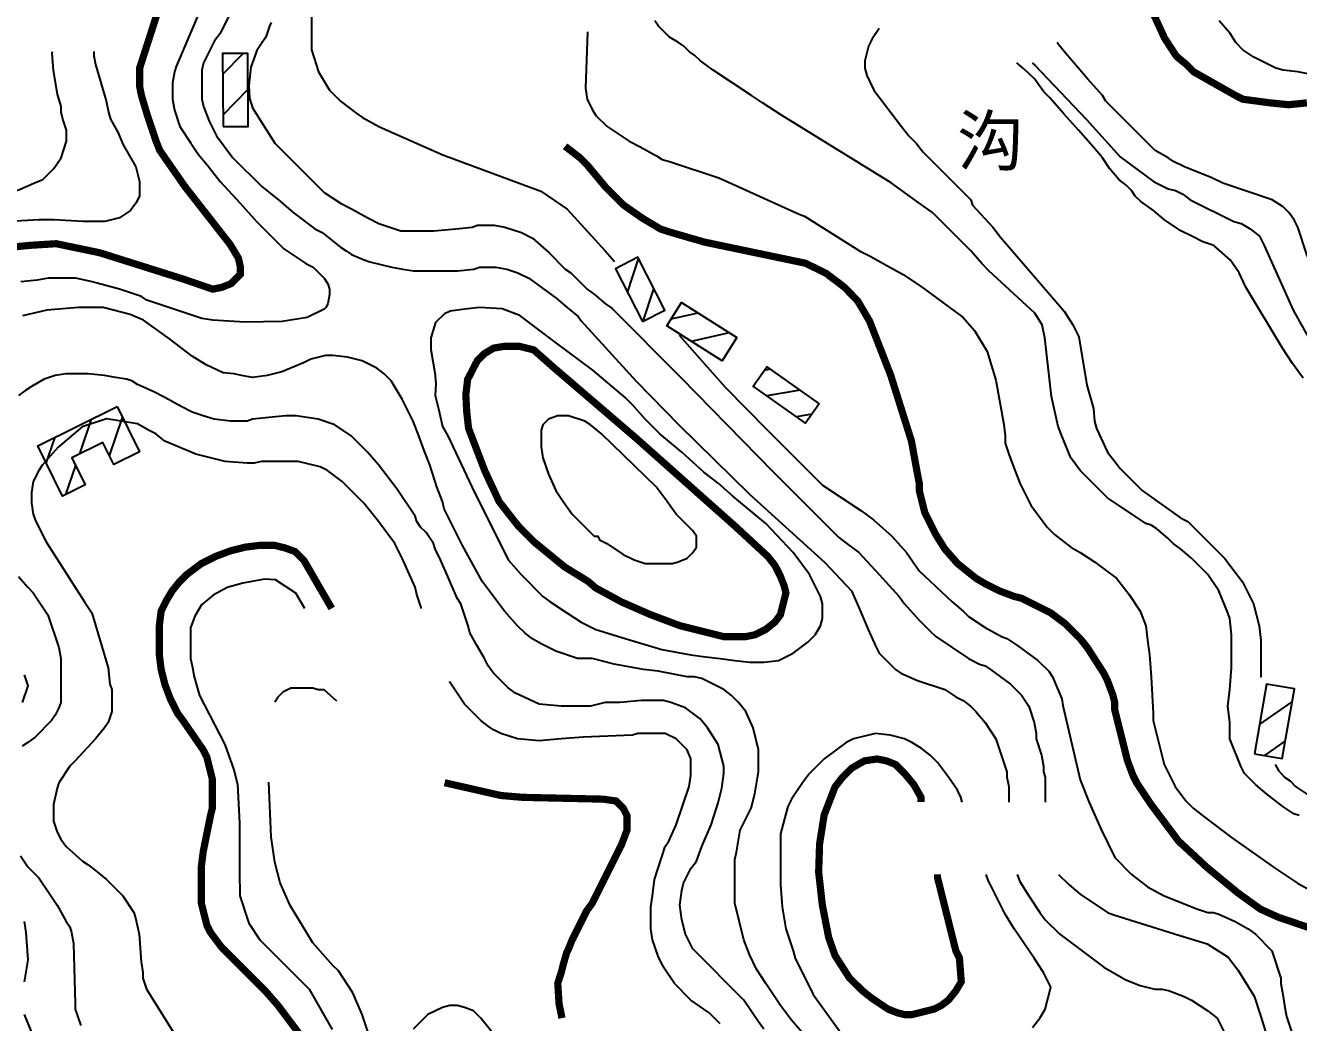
# Model space of a CAD drawing. Extents: x 35515948 to 35520624, y 3302916 to 3308279.
# Drawn here: x 35519729.5 to 35520172.1, y 3306092.8 to 3306439.5 of the extents above; entities that cross this region are included whole.
import ezdxf

# ---------------------------------------------------------------- set-up
doc = ezdxf.new("R2010")
doc.units = 0
doc.header["$LTSCALE"] = 10000
doc.header["$MEASUREMENT"] = 0
doc.layers.add('2113', color=7, linetype='CONTINUOUS')
doc.layers.add('HY_DX_DGXZ', color=3, linetype='CONTINUOUS')
doc.styles.add('仿宋体', font='')
doc.styles.get('仿宋体').set_extended_font_data('文鼎CS仿宋体')

msp = doc.modelspace()

# ---------------------------------------------------------------- linework, layer by layer
at = {"layer": '2113', "linetype": 'Continuous', "ltscale": 0.005}
for p, q in [((35519798.11, 3306422.58), (35519805.22, 3306429.79)), ((35519798.21, 3306408.44), (35519806.87, 3306417.22)), ((35519938.84, 3306346.68), (35519942.61, 3306358.38)), ((35519944.28, 3306336.65), (35519947.94, 3306347.97)), ((35519963.26, 3306339.52), (35519953.91, 3306337.39)), ((35519974.17, 3306332.66), (35519960.97, 3306329.66)), ((35519988.53, 3306319.94), (35519986.32, 3306319.56)), ((35519998.83, 3306312.66), (35519987.22, 3306310.67)), ((35519758.72, 3306289.89), (35519763.25, 3306303.22)), ((35520002.84, 3306304.3), (35519997.51, 3306303.39)), ((35519748.37, 3306290.51), (35519752.48, 3306302.61)), ((35519736.74, 3306287.35), (35519739.8, 3306296.36)), ((35519743.59, 3306276.41), (35519746.99, 3306286.46)), ((35520160.89, 3306210.11), (35520161.35, 3306210.43)), ((35520158.51, 3306196.4), (35520169.84, 3306204.37)), ((35520160.32, 3306185.64), (35520167.45, 3306190.66))]:
    msp.add_line(p, q, dxfattribs=at)
for points in [[(35519798.24, 3306404.36), (35519806.96, 3306404.42), (35519806.78, 3306429.8), (35519798.06, 3306429.74)], [(35519944.04, 3306336.52), (35519951.77, 3306340.48), (35519942.35, 3306358.88), (35519934.62, 3306354.92)], [(35519976.8, 3306331.01), (35519971.71, 3306322.91), (35519952.42, 3306335.03), (35519957.52, 3306343.13)], [(35520005.44, 3306307.99), (35520000.63, 3306301.19), (35519982.43, 3306314.06), (35519987.24, 3306320.86)], [(35519761.38, 3306307), (35519769.18, 3306291.19), (35519760.26, 3306286.79), (35519756.45, 3306294.5), (35519745.66, 3306289.17), (35519750.31, 3306279.73), (35519742.42, 3306275.84), (35519733.77, 3306293.38)], [(35520156.75, 3306186.26), (35520166.4, 3306184.58), (35520170.61, 3306208.82), (35520160.96, 3306210.5)]]:
    msp.add_lwpolyline(points, close=True, dxfattribs=at)
at = {"layer": 'HY_DX_DGXZ', "linetype": 'Continuous', "ltscale": 0.005, "const_width": 2.5}
for points, elevation in [([(35520174.98, 3306412.58), (35520168.63, 3306411.95), (35520162.28, 3306412.58), (35520152.75, 3306413.85), (35520150.21, 3306415.12), (35520135.61, 3306423.38), (35520133.07, 3306425.92), (35520129.57, 3306428.83), (35520125.48, 3306435.13), (35520122.01, 3306442.68), (35520120.12, 3306448.67), (35520119.17, 3306456.86), (35520119.17, 3306466.94), (35520123.58, 3306494.34), (35520124.18, 3306500.85), (35520124.18, 3306503.39), (35520124.53, 3306505.47)], 425), ([(35519775.5, 3306444.25), (35519769.21, 3306424.65), (35519769.21, 3306418.3), (35519769.85, 3306415.12), (35519771.75, 3306408.77), (35519774.93, 3306399.25), (35519776.2, 3306396.07), (35519784.96, 3306383.47), (35519800.72, 3306363.31), (35519803.56, 3306358.58), (35519804.19, 3306355.75), (35519804.19, 3306352.91), (35519800.96, 3306349.72), (35519797.79, 3306348.45), (35519794.61, 3306347.81), (35519784.33, 3306351.34), (35519755.33, 3306360.47), (35519740.2, 3306363.62), (35519731.11, 3306363.05), (35519724.76, 3306362.42)], 450)]:
    msp.add_lwpolyline(points, dxfattribs=dict(at, elevation=elevation))
at = {"layer": 'HY_DX_DGXZ', "linetype": 'Continuous', "ltscale": 0.005}
for points, elevation in [([(35519792.95, 3306451.19), (35519781.91, 3306425.28), (35519781.28, 3306423.38), (35519780.64, 3306419.57), (35519780.64, 3306413.85), (35519781.28, 3306410.04), (35519783.18, 3306404.33), (35519786.99, 3306398.61), (35519789.53, 3306394.8), (35519792.71, 3306390.99), (35519797.15, 3306385.28), (35519804.14, 3306377.66), (35519809.85, 3306371.31), (35519819.38, 3306361.78), (35519827, 3306356.7), (35519829.54, 3306355.43), (35519833.35, 3306351.62), (35519834.62, 3306349.72), (35519835.25, 3306347.81), (35519835.25, 3306345.91), (35519834.62, 3306342.73), (35519833.98, 3306341.46), (35519833.32, 3306340.87), (35519827.41, 3306338), (35519818.73, 3306336.61), (35519805.8, 3306336.35), (35519794.61, 3306337.02), (35519790.8, 3306337.65), (35519771.75, 3306344), (35519769.85, 3306345.27), (35519766.04, 3306346.54), (35519762.23, 3306347.81), (35519752.7, 3306350.35), (35519746.99, 3306351.62), (35519737.46, 3306351.62), (35519733.65, 3306350.99), (35519727.94, 3306350.35)], 445), ([(35519803.5, 3306449.41), (35519797.15, 3306436.71), (35519795.25, 3306434.17), (35519791.44, 3306426.55), (35519790.8, 3306424.01), (35519790.8, 3306413.85), (35519791.44, 3306411.31), (35519793.34, 3306406.23), (35519795.88, 3306401.15), (35519801.6, 3306393.53), (35519811.76, 3306383.37), (35519817.47, 3306378.93), (35519822.55, 3306374.48), (35519830.17, 3306368.77), (35519832.71, 3306367.5), (35519839.06, 3306362.42), (35519840.97, 3306361.15), (35519842.87, 3306359.88), (35519847.32, 3306357.97), (35519849.22, 3306357.34), (35519856.84, 3306355.43), (35519860.65, 3306354.8), (35519864.46, 3306354.16), (35519879.7, 3306354.16), (35519885.42, 3306354.8), (35519887.32, 3306355.43), (35519893.04, 3306355.43), (35519896.85, 3306354.8), (35519900.66, 3306353.53), (35519904.47, 3306351.62), (35519913.99, 3306344.64), (35519917.8, 3306341.46), (35519921.61, 3306338.29), (35519922.73, 3306336.8), (35519941.77, 3306315.77), (35519956.68, 3306300.66), (35519981.27, 3306276.4), (35520007.43, 3306252.78), (35520016.72, 3306242.86), (35520019.26, 3306237.14), (35520022.44, 3306229.52), (35520024.98, 3306223.81), (35520026.25, 3306221.27), (35520031.96, 3306215.55), (35520033.87, 3306214.28), (35520039.58, 3306211.74), (35520049.11, 3306208.57), (35520052.92, 3306206.03), (35520055.46, 3306204.76), (35520058, 3306202.85), (35520059.9, 3306200.95), (35520063.08, 3306197.14), (35520066.89, 3306191.42), (35520070.7, 3306179.99), (35520070.7, 3306178.09), (35520071.33, 3306174.91), (35520071.33, 3306169.45)], 440), ([(35519828.9, 3306442.43), (35519828.9, 3306431), (35519831.44, 3306423.38), (35519835.25, 3306417.03), (35519839.06, 3306413.22), (35519844.78, 3306408.77), (35519846.68, 3306407.5), (35519852.56, 3306404.25), (35519874.62, 3306394.49), (35519908.67, 3306381.89), (35519917.81, 3306375.59), (35519931.05, 3306361.1), (35519934.32, 3306357.43)], 430), ([(35520184.5, 3306420.84), (35520171.8, 3306423.38), (35520166.72, 3306424.01), (35520164.18, 3306424.65), (35520156.56, 3306428.46), (35520152.75, 3306431), (35520150.21, 3306433.54), (35520148.31, 3306436.71), (35520144.5, 3306441.16)], 430), ([(35519924.88, 3306437.26), (35519924.15, 3306417.66), (35519924.79, 3306413.85), (35519926.69, 3306410.04), (35519927.96, 3306408.14), (35519931.77, 3306404.33), (35519939.39, 3306399.25), (35519943.2, 3306397.34), (35519948.92, 3306394.17), (35519950.82, 3306392.9), (35519953.36, 3306392.26), (35519970.51, 3306386.55), (35519973.93, 3306385.05), (35519998.45, 3306373.85), (35520000.35, 3306373.21), (35520019.4, 3306361.15), (35520023.21, 3306359.24), (35520028.93, 3306356.07), (35520034.64, 3306352.89), (35520040.36, 3306349.08), (35520041.76, 3306347.99), (35520055.48, 3306337.92), (35520059.4, 3306333.47), (35520063.85, 3306326.15), (35520066.81, 3306316.21), (35520069.6, 3306300.77), (35520070.06, 3306296.83), (35520070.06, 3306294.29), (35520071.33, 3306290.48), (35520073.24, 3306285.4), (35520075.14, 3306280.32), (35520078.95, 3306272.7), (35520084.67, 3306265.08), (35520087.21, 3306262.54), (35520092.92, 3306258.1), (35520096.1, 3306256.19), (35520101.18, 3306253.02), (35520106.26, 3306249.21), (35520108.8, 3306247.3), (35520113.24, 3306241.59), (35520117.05, 3306235.87), (35520118.96, 3306230.79), (35520119.59, 3306225.71), (35520120.23, 3306220.63), (35520120.86, 3306213.01), (35520121.5, 3306200.31), (35520121.5, 3306197.77), (35520125.31, 3306182.53), (35520129.12, 3306174.91), (35520132.93, 3306169.83), (35520135.47, 3306167.29), (35520138.64, 3306164.75), (35520148.8, 3306157.13), (35520164.05, 3306146.34), (35520171.66, 3306141.26), (35520186.91, 3306133)], 420), ([(35520196.84, 3306327.05), (35520195.35, 3306327.71), (35520192.12, 3306330.24), (35520187.67, 3306335.56), (35520184, 3306340.73), (35520181.82, 3306344.16), (35520174.98, 3306359.88), (35520171.8, 3306369.4), (35520170.53, 3306371.94), (35520168.63, 3306374.48), (35520166.72, 3306376.39), (35520162.91, 3306378.93), (35520145.77, 3306384.64), (35520141.96, 3306386.55), (35520132.43, 3306390.36), (35520128.62, 3306392.26), (35520126.72, 3306393.53), (35520122.27, 3306396.07), (35520105.13, 3306413.22), (35520103.86, 3306415.12), (35520098.78, 3306420.84), (35520091.16, 3306429.73), (35520088.62, 3306432.9), (35520088.17, 3306433.57)], 420), ([(35520000.21, 3306088.55), (35519995.77, 3306093.63), (35519991.96, 3306098.71), (35519986.88, 3306106.33), (35519983.7, 3306111.41), (35519981.16, 3306116.49), (35519979.26, 3306121.57), (35519976.08, 3306134.27), (35519976.08, 3306149.51), (35519976.72, 3306152.05), (35519977.99, 3306159.67), (35519981.8, 3306167.29), (35519983.07, 3306172.37), (35519984.34, 3306179.99), (35519984.34, 3306187.61), (35519982.43, 3306195.23), (35519979.89, 3306200.95), (35519977.35, 3306204.12), (35519974.81, 3306206.66), (35519972.27, 3306208.57), (35519964.65, 3306212.38), (35519962.11, 3306213.01), (35519959.57, 3306213.01), (35519949.41, 3306214.92), (35519944.33, 3306215.55), (35519934.17, 3306217.46), (35519926.55, 3306219.36), (35519921.47, 3306219.36), (35519913.85, 3306221.9), (35519908.77, 3306224.44), (35519905.6, 3306226.35), (35519903.06, 3306228.25), (35519900.52, 3306230.79), (35519896.07, 3306235.87), (35519888.45, 3306246.03), (35519881.47, 3306258.73), (35519875.12, 3306271.43), (35519874.48, 3306273.97), (35519872.58, 3306279.05), (35519870.04, 3306286.67), (35519868.13, 3306291.75), (35519866.23, 3306296.83), (35519864.32, 3306301.91), (35519860.51, 3306309.53), (35519856.7, 3306315.88), (35519854.16, 3306318.42), (35519851.62, 3306320.33), (35519846.54, 3306322.87), (35519841.46, 3306324.14), (35519836.38, 3306324.77), (35519833.84, 3306324.77), (35519828.76, 3306323.5), (35519826.22, 3306322.23), (35519818.6, 3306319.06), (35519813.52, 3306317.79), (35519808.44, 3306317.15), (35519804.63, 3306317.79), (35519802.09, 3306318.42), (35519798.24, 3306318.73), (35519792.31, 3306321.52), (35519787.43, 3306324.49), (35519779.58, 3306330.51), (35519770.53, 3306337.06), (35519765.87, 3306338.96), (35519756.5, 3306341.47), (35519747.99, 3306341.47), (35519736.97, 3306340.52), (35519728.52, 3306338.56)], 440), ([(35519956.76, 3306331.85), (35519961.13, 3306326.84), (35519972.73, 3306313.68), (35519987.51, 3306298.74), (35519995.13, 3306291.12), (35519998.94, 3306287.31), (35520006.56, 3306279.69), (35520019.9, 3306270.8), (35520024.34, 3306267.62), (35520030.69, 3306261.91), (35520035.77, 3306256.19), (35520040.22, 3306249.84), (35520051.65, 3306239.05), (35520055.46, 3306235.87), (35520057.36, 3306233.97), (35520063.08, 3306230.16), (35520068.79, 3306226.98), (35520070.7, 3306226.35), (35520074.51, 3306223.81), (35520081.49, 3306218.73), (35520085.3, 3306214.92), (35520086.57, 3306213.01), (35520089.75, 3306205.39), (35520090.17, 3306203.05), (35520096.16, 3306177.22), (35520099.32, 3306169.35), (35520103.41, 3306159.9), (35520108.16, 3306150.15), (35520113.88, 3306144.43), (35520119.59, 3306139.99), (35520125.31, 3306136.81), (35520136.74, 3306132.37), (35520140.55, 3306131.1), (35520142.45, 3306131.1), (35520144.36, 3306130.46), (35520150.08, 3306127.92), (35520154.52, 3306125.38), (35520157.06, 3306123.48), (35520162.77, 3306117.76), (35520165.95, 3306108.24), (35520165.95, 3306106.33), (35520166.59, 3306102.52), (35520167.22, 3306098.71), (35520167.85, 3306094.9), (35520171.66, 3306083.47)], 430), ([(35519867.24, 3306236.79), (35519865.59, 3306241.59), (35519864.96, 3306244.13), (35519860.51, 3306254.29), (35519857.97, 3306259.37), (35519852.26, 3306266.99), (35519847.18, 3306273.34), (35519839.56, 3306280.96), (35519834.48, 3306284.77), (35519831.94, 3306286.04), (35519824.32, 3306287.94), (35519811.62, 3306287.94), (35519809.08, 3306287.31), (35519806.54, 3306287.31), (35519798.92, 3306287.94), (35519788.76, 3306290.48), (35519777.96, 3306294.93), (35519774.79, 3306297.47), (35519772.25, 3306298.74), (35519768.52, 3306300.98), (35519757.67, 3306302.7), (35519749.19, 3306299.92), (35519740.85, 3306292.9), (35519735.42, 3306286.67), (35519734.15, 3306284.77), (35519732.24, 3306280.96), (35519731.61, 3306277.15), (35519731.61, 3306273.34), (35519732.24, 3306269.53), (35519732.88, 3306267.62), (35519734.78, 3306263.81), (35519736.69, 3306260), (35519750.02, 3306239.05), (35519752.56, 3306235.24), (35519758.28, 3306216.19), (35519758.91, 3306210.47), (35519759.55, 3306208.57), (35519759.55, 3306200.95), (35519758.28, 3306197.14), (35519757.01, 3306195.23), (35519753.83, 3306191.42), (35519746.85, 3306183.8), (35519744.94, 3306181.9), (35519741.13, 3306176.18), (35519740.5, 3306174.28), (35519739.23, 3306168.56), (35519739.23, 3306162.85), (35519740.5, 3306159.04), (35519741.77, 3306156.5), (35519743.67, 3306153.96), (35519749.39, 3306148.88), (35519751.29, 3306147.61), (35519753.83, 3306145.7), (35519757.64, 3306142.53), (35519763.36, 3306136.81), (35519767.17, 3306131.1), (35519767.8, 3306129.19), (35519769.07, 3306123.48), (35519769.71, 3306113.95), (35519770.34, 3306110.14), (35519770.34, 3306108.24), (35519771.61, 3306104.43), (35519781.14, 3306089.19)], 430), ([(35519729.07, 3306213.65), (35519730.34, 3306209.84), (35519728.43, 3306204.12)], 440), ([(35519971, 3306092.36), (35519967.19, 3306096.17), (35519965.29, 3306097.44), (35519960.84, 3306100.62), (35519955.13, 3306106.33), (35519951.32, 3306112.05), (35519949.41, 3306115.86), (35519947.51, 3306121.57), (35519946.87, 3306125.38), (35519946.87, 3306133), (35519947.51, 3306136.81), (35519948.14, 3306142.53), (35519951.95, 3306153.96), (35519953.22, 3306155.86), (35519955.76, 3306161.58), (35519960.21, 3306174.91), (35519960.84, 3306178.72), (35519960.84, 3306184.44), (35519959.57, 3306187.61), (35519955.76, 3306191.42), (35519951.95, 3306193.33), (35519942.43, 3306193.33), (35519940.52, 3306192.69), (35519923.38, 3306192.06), (35519915.76, 3306191.42), (35519908.14, 3306190.79), (35519900.52, 3306191.42), (35519894.8, 3306193.33), (35519892.26, 3306194.6), (35519890.36, 3306195.87), (35519887.82, 3306197.77), (35519882.1, 3306203.49), (35519877.02, 3306211.11), (35519876.87, 3306211.42)], 430), ([(35519816.2, 3306204.33), (35519817.33, 3306206.03), (35519819.24, 3306207.93), (35519821.78, 3306209.2), (35519829.4, 3306209.2), (35519831.3, 3306208.57), (35519833.21, 3306208.57), (35519837.59, 3306204.64)], 415), ([(35519849.08, 3306087.92), (35519846.54, 3306095.54), (35519843.37, 3306103.16), (35519838.29, 3306110.78), (35519836.38, 3306112.68), (35519829.43, 3306120.53), (35519821.55, 3306133.45), (35519818.08, 3306141.32), (35519816.19, 3306148.56), (35519814.93, 3306157.38), (35519814.07, 3306176.34)], 415), ([(35520074.24, 3306144.31), (35520075.14, 3306141.89), (35520078.32, 3306136.81), (35520082.13, 3306131.1), (35520084.03, 3306128.56), (35520089.11, 3306123.48), (35520104.35, 3306112.05), (35520111.97, 3306107.6), (35520117.05, 3306105.7), (35520122.13, 3306104.43), (35520124.67, 3306104.43), (35520127.21, 3306103.79), (35520132.29, 3306101.89), (35520134.83, 3306100.62), (35520140.55, 3306096.81), (35520143.72, 3306094.27), (35520146.27, 3306089.19)], 440), ([(35519729.07, 3306127.92), (35519729.7, 3306124.11), (35519730.34, 3306114.59), (35519729.07, 3306106.97)], 440), ([(35519729.07, 3306095.54), (35519732.24, 3306087.92), (35519736.69, 3306080.3), (35519739.86, 3306074.58), (35519742.4, 3306066.96), (35519743.04, 3306063.15), (35519743.04, 3306061.25), (35519742.4, 3306055.53), (35519741.13, 3306051.72), (35519737.32, 3306046.01), (35519734.78, 3306042.2), (35519727.8, 3306032.67)], 440)]:
    msp.add_lwpolyline(points, dxfattribs=dict(at, elevation=elevation))
at = {"layer": 'HY_DX_DGXZ', "linetype": 'Continuous', "ltscale": 0.005, "flags": 128}
for points, elevation in [([(35519814.93, 3306440.52), (35519814.3, 3306439.25), (35519813.03, 3306435.44), (35519811.76, 3306433.54), (35519809.97, 3306430.79), (35519807.88, 3306425.06), (35519807.19, 3306418.64), (35519807.45, 3306414.21), (35519808.41, 3306410.83), (35519816.2, 3306398.61), (35519833.35, 3306381.47), (35519839.06, 3306377.66), (35519842.87, 3306375.75), (35519848.59, 3306372.58), (35519852.4, 3306370.67), (35519860.02, 3306368.13), (35519867.64, 3306368.13), (35519871.45, 3306368.13), (35519879.07, 3306368.77), (35519884.78, 3306369.4), (35519886.69, 3306370.04), (35519892.4, 3306370.04), (35519896.21, 3306369.4), (35519901.93, 3306367.5), (35519905.74, 3306365.59), (35519911.45, 3306360.51), (35519917.17, 3306354.8), (35519919.07, 3306353.53), (35519920.98, 3306351.62), (35519924.79, 3306347.81), (35519927.33, 3306345.91), (35519931.14, 3306342.73), (35519933.04, 3306341.46), (35519933.52, 3306341.08), (35519957.31, 3306317.04), (35519989.46, 3306284.28), (35520012.16, 3306261.6), (35520014.18, 3306260), (35520019.26, 3306256.19), (35520026.25, 3306248.57), (35520033.23, 3306240.95), (35520035.14, 3306238.41), (35520040.22, 3306232.7), (35520044.03, 3306228.89), (35520045.93, 3306226.98), (35520057.36, 3306219.36), (35520061.17, 3306217.46), (35520063.08, 3306216.82), (35520064.98, 3306215.55), (35520071.97, 3306210.47), (35520075.78, 3306206.66), (35520078.32, 3306202.85), (35520080.22, 3306197.14), (35520080.86, 3306193.33), (35520080.86, 3306191.42), (35520082.76, 3306185.71), (35520083.4, 3306181.9), (35520083.4, 3306179.99), (35520084.03, 3306178.09), (35520084.03, 3306171.29), (35520083.98, 3306169.45)], 435), ([(35520172.3, 3306164.75), (35520170.4, 3306165.39), (35520166.59, 3306167.93), (35520160.87, 3306172.37), (35520157.06, 3306175.55), (35520153.25, 3306179.36), (35520151.98, 3306181.9), (35520148.17, 3306191.42), (35520148.17, 3306197.14), (35520147.53, 3306202.85), (35520148.17, 3306208.57), (35520148.8, 3306216.19), (35520148.8, 3306227.62), (35520148.17, 3306233.33), (35520147.53, 3306235.24), (35520144.36, 3306242.86), (35520140.55, 3306248.57), (35520138.64, 3306250.48), (35520134.83, 3306254.29), (35520131.02, 3306257.46), (35520128.48, 3306259.37), (35520126.58, 3306261.27), (35520122.77, 3306264.45), (35520120.86, 3306265.72), (35520118.96, 3306266.35), (35520105.62, 3306275.24), (35520096.1, 3306284.77), (35520092.92, 3306289.21), (35520089.75, 3306296.83), (35520088.53, 3306300.07), (35520086.17, 3306310.45), (35520083.91, 3306330.94), (35520082.95, 3306335.39), (35520080.42, 3306339.49), (35520064.44, 3306354.21), (35520061.95, 3306356.7), (35520058.14, 3306361.15), (35520044.8, 3306374.48), (35520040.58, 3306377.48), (35520030.49, 3306384.73), (35519992.35, 3306408.35), (35519985.75, 3306412.58), (35519981.94, 3306415.12), (35519968.6, 3306424.01), (35519964.16, 3306427.19), (35519962.25, 3306429.09), (35519960.35, 3306430.36), (35519958.44, 3306432.27), (35519956.54, 3306433.54), (35519953.36, 3306435.44), (35519949.55, 3306439.25), (35519948.28, 3306441.16)], 415), ([(35520026.25, 3306438.5), (35520023.85, 3306434.81), (35520022.58, 3306432.27), (35520021.31, 3306427.19), (35520021.31, 3306424.65), (35520021.94, 3306422.11), (35520024.48, 3306417.03), (35520034.01, 3306404.33), (35520036.55, 3306401.15), (35520039.09, 3306398.61), (35520041.63, 3306395.44), (35520044.17, 3306392.9), (35520058.14, 3306378.93), (35520058.77, 3306377.02), (35520065.76, 3306369.4), (35520068.47, 3306365.92), (35520090.62, 3306340.19), (35520093.59, 3306335.39), (35520095.68, 3306331.2), (35520098.47, 3306314.37), (35520100.73, 3306306.26), (35520101.18, 3306301.91), (35520101.81, 3306299.37), (35520105.62, 3306291.12), (35520108.16, 3306287.94), (35520110.07, 3306285.4), (35520117.69, 3306277.78), (35520131.02, 3306268.26), (35520133.56, 3306266.99), (35520146.27, 3306254.29), (35520152.62, 3306246.03), (35520156.42, 3306238.41), (35520158.33, 3306230.79), (35520158.97, 3306225.71), (35520158.97, 3306213.01), (35520158.97, 3306213.01)], 410), ([(35519753.29, 3306430.48), (35519753.29, 3306428.97), (35519753.9, 3306425.88), (35519757.63, 3306413.34), (35519758.42, 3306409.41), (35519759.05, 3306406.87), (35519761.59, 3306402.42), (35519763.5, 3306397.98), (35519767.94, 3306390.36), (35519769.21, 3306385.28), (35519769.21, 3306380.2), (35519767.94, 3306377.66), (35519766.04, 3306375.12), (35519762.23, 3306372.58), (35519757.15, 3306371.31), (35519749.53, 3306371.31), (35519739.37, 3306371.94), (35519734.29, 3306371.94), (35519724.13, 3306371.31)], 455), ([(35519726.67, 3306382.1), (35519732.38, 3306384.64), (35519735.56, 3306385.91), (35519739.37, 3306389.72), (35519741.91, 3306393.53), (35519743.81, 3306399.25), (35519743.81, 3306403.06), (35519742.54, 3306406.87), (35519741.91, 3306409.41), (35519741.91, 3306411.31), (35519740.61, 3306415.6), (35519739.23, 3306423.85), (35519738.79, 3306429.83), (35519738.91, 3306430.48)], 460), ([(35520173.63, 3306316.9), (35520169.97, 3306321.96), (35520166.48, 3306327.28), (35520153.72, 3306348.48), (35520151.48, 3306353.53), (35520148.31, 3306357.97), (35520142.59, 3306363.05), (35520138.78, 3306364.32), (35520134.97, 3306366.23), (35520131.16, 3306368.13), (35520125.45, 3306371.94), (35520121.64, 3306375.12), (35520117.19, 3306378.29), (35520115.29, 3306380.2), (35520114.02, 3306382.1), (35520112.11, 3306384.01), (35520109.57, 3306385.91), (35520106.4, 3306389.72), (35520103.86, 3306393.53), (35520100.68, 3306397.34), (35520095.6, 3306403.06), (35520090.52, 3306408.77), (35520085.44, 3306414.49), (35520083.54, 3306416.39), (35520081.63, 3306418.93), (35520080.36, 3306420.84), (35520078.46, 3306422.74), (35520076.62, 3306424.37), (35520074.19, 3306426.56)], 410), ([(35520079.47, 3306426.56), (35520080.4, 3306425.68), (35520098.37, 3306406.78), (35520110.03, 3306393.87), (35520121.64, 3306385.28), (35520126.72, 3306382.74), (35520129.26, 3306382.1), (35520131.8, 3306380.83), (35520134.34, 3306378.93), (35520149.58, 3306371.31), (35520152.12, 3306370.67), (35520155.29, 3306368.77), (35520158.47, 3306366.23), (35520160.11, 3306362.94), (35520170.15, 3306340.45), (35520177.82, 3306326.84)], 415), ([(35519986.24, 3306090.46), (35519984.34, 3306093), (35519979.26, 3306100.62), (35519961.48, 3306118.4), (35519958.94, 3306123.48), (35519957.67, 3306128.56), (35519957.03, 3306133.64), (35519957.67, 3306138.72), (35519958.3, 3306141.26), (35519960.84, 3306146.34), (35519962.75, 3306148.88), (35519964.65, 3306153.96), (35519967.83, 3306161.58), (35519970.37, 3306169.2), (35519971.64, 3306174.28), (35519972.27, 3306179.36), (35519972.27, 3306181.9), (35519970.37, 3306189.52), (35519966.56, 3306195.23), (35519964.02, 3306198.41), (35519958.94, 3306202.22), (35519953.86, 3306204.12), (35519951.32, 3306204.76), (35519948.78, 3306204.76), (35519943.7, 3306204.76), (35519936.08, 3306204.12), (35519931, 3306204.12), (35519925.92, 3306202.85), (35519915.76, 3306202.85), (35519908.14, 3306203.49), (35519899.88, 3306207.3), (35519897.34, 3306209.2), (35519892.26, 3306214.28), (35519890.36, 3306216.82), (35519889.09, 3306219.36), (35519886.55, 3306223.81), (35519884.01, 3306228.25), (35519883.37, 3306230.79), (35519880.83, 3306238.41), (35519879.56, 3306240.32), (35519876.39, 3306247.94), (35519873.85, 3306253.65), (35519871.94, 3306257.46), (35519871.31, 3306259.37), (35519868.77, 3306263.18), (35519866.86, 3306265.08), (35519865.59, 3306266.99), (35519864.96, 3306268.89), (35519858.61, 3306278.42), (35519852.26, 3306286.67), (35519848.45, 3306291.12), (35519842.73, 3306296.83), (35519837.02, 3306300.64), (35519831.3, 3306302.55), (35519827.49, 3306303.18), (35519823.68, 3306303.82), (35519819.87, 3306303.82), (35519814.16, 3306303.18), (35519808.44, 3306302.55), (35519806.54, 3306301.91), (35519800.82, 3306301.91), (35519795.11, 3306302.55), (35519791.3, 3306303.82), (35519787.49, 3306305.09), (35519783.68, 3306306.99), (35519777.96, 3306310.17), (35519774.15, 3306312.07), (35519768.44, 3306314.61), (35519766.53, 3306315.88), (35519764.63, 3306316.52), (35519760.82, 3306317.15), (35519757.01, 3306317.79), (35519751.29, 3306318.42), (35519743.67, 3306318.42), (35519739.86, 3306317.79), (35519736.05, 3306316.52), (35519731.61, 3306313.98), (35519729.7, 3306312.71), (35519727.16, 3306310.8)], 435), ([(35519727.16, 3306247.94), (35519730.34, 3306244.13), (35519732.24, 3306242.22), (35519737.32, 3306234.6), (35519741.13, 3306223.17), (35519741.77, 3306219.36), (35519741.77, 3306204.12), (35519741.13, 3306202.22), (35519739.86, 3306199.68), (35519738.59, 3306197.77), (35519732.88, 3306192.06), (35519730.34, 3306190.15), (35519728.43, 3306188.88)], 435), ([(35519826.6, 3306236.79), (35519823.47, 3306242.06), (35519816.45, 3306246.69), (35519812.61, 3306246.96), (35519805.07, 3306245.57), (35519799.64, 3306244.04), (35519794.74, 3306241.4), (35519790.77, 3306238.09), (35519788.45, 3306234.05), (35519786.86, 3306230.01), (35519786.86, 3306224.91), (35519786.85, 3306221.27), (35519786.85, 3306219.36), (35519787.49, 3306216.82), (35519788.12, 3306213.01), (35519790.03, 3306206.52), (35519798.85, 3306189.51), (35519802.01, 3306180.69), (35519803.27, 3306175.65), (35519803.9, 3306162.11), (35519803.9, 3306145.41), (35519804, 3306136.81), (35519807.17, 3306127.29), (35519810.98, 3306121.57), (35519828.13, 3306104.43), (35519836.11, 3306090.4)], 420), ([(35520055.19, 3306169.45), (35520054.63, 3306171.13), (35520053.55, 3306173.64), (35520050.38, 3306178.09), (35520046.57, 3306183.17), (35520044.03, 3306185.71), (35520040.85, 3306188.25), (35520037.68, 3306190.15), (35520035.14, 3306191.42), (35520030.06, 3306192.69), (35520024.98, 3306193.33), (35520017.36, 3306191.42), (35520014.82, 3306190.15), (35520007.2, 3306184.44), (35520002.12, 3306179.36), (35519999.58, 3306176.18), (35519995.77, 3306170.47), (35519994.5, 3306167.93), (35519993.86, 3306165.39), (35519991.96, 3306158.4), (35519991.96, 3306150.78), (35519991.96, 3306145.7), (35519991.96, 3306140.62), (35519992.59, 3306133), (35519993.86, 3306125.38), (35519996.4, 3306117.76), (35519997.04, 3306115.22), (35520003.39, 3306102.52), (35520014.82, 3306086.65)], 445), ([(35520163.93, 3306182.54), (35520165.06, 3306180.49), (35520167.22, 3306178.09), (35520169.12, 3306176.82), (35520171.03, 3306174.91), (35520174.84, 3306172.37), (35520176.74, 3306171.1), (35520179.28, 3306169.83), (35520181.19, 3306168.56), (35520190.72, 3306161.58), (35520196.43, 3306157.13), (35520205.95, 3306148.24), (35520211.67, 3306142.53), (35520213.58, 3306139.99), (35520219.92, 3306130.46), (35520224.37, 3306122.84), (35520225.01, 3306120.94), (35520225.54, 3306120.14)], 410), ([(35519727.8, 3306150.78), (35519730.34, 3306146.97), (35519734.15, 3306143.16), (35519737.96, 3306137.45), (35519740.5, 3306133.64), (35519743.67, 3306127.92), (35519744.94, 3306126.02), (35519745.58, 3306124.11), (35519746.21, 3306120.3), (35519746.85, 3306099.35), (35519746.85, 3306097.44), (35519748.75, 3306091.73)], 435), ([(35520079.59, 3306091.09), (35520082.13, 3306094.27), (35520084.03, 3306097.44), (35520085.94, 3306105.06), (35520083.4, 3306110.14), (35520080.22, 3306115.22), (35520073.24, 3306125.38), (35520070.06, 3306130.46), (35520067.52, 3306135.54), (35520064.98, 3306140.62), (35520064.31, 3306141.97), (35520063.53, 3306144.31)], 445), ([(35520088.6, 3306144.31), (35520092.29, 3306140.62), (35520096.1, 3306137.45), (35520105.62, 3306131.1), (35520107.83, 3306130.29), (35520130.84, 3306123.05), (35520140.3, 3306120.21), (35520147.55, 3306115.49), (35520151.01, 3306111.08), (35520156.69, 3306101.94), (35520158.97, 3306094.9), (35520162.14, 3306084.74)], 435), ([(35519897.98, 3306081.57), (35519887.82, 3306094.27), (35519885.28, 3306096.81), (35519882.1, 3306098.08), (35519879.56, 3306098.71), (35519877.02, 3306098.71), (35519874.48, 3306098.08), (35519869.4, 3306095.54), (35519864.32, 3306090.46)], 410)]:
    msp.add_lwpolyline(points, dxfattribs=dict(at, elevation=elevation))
at = {"layer": 'HY_DX_DGXZ', "linetype": 'Continuous', "ltscale": 0.005, "const_width": 2.5, "flags": 128}
for points, elevation in [([(35519917.1, 3306397.49), (35519922.25, 3306393.53), (35519924.79, 3306390.99), (35519931.14, 3306383.37), (35519937.49, 3306377.02), (35519943.84, 3306372.58), (35519950.19, 3306368.77), (35519953.38, 3306367.7), (35519965.58, 3306364.17), (35520000.63, 3306356.84), (35520007.78, 3306353.35), (35520014.23, 3306348.47), (35520018.85, 3306343.67), (35520022.95, 3306336.7), (35520030.26, 3306317.97), (35520037.51, 3306294.98), (35520039.4, 3306284.59), (35520040.22, 3306280.32), (35520040.22, 3306277.78), (35520042.12, 3306270.16), (35520045.93, 3306262.54), (35520049.11, 3306257.46), (35520053.55, 3306252.38), (35520059.9, 3306247.3), (35520063.08, 3306245.4), (35520068.16, 3306242.86), (35520073.24, 3306240.95), (35520075.78, 3306240.32), (35520085.94, 3306235.24), (35520091.02, 3306231.43), (35520096.1, 3306226.35), (35520098.64, 3306223.17), (35520104.35, 3306214.28), (35520105.62, 3306211.74), (35520107.53, 3306206.66), (35520108.16, 3306204.12), (35520108.16, 3306201.58), (35520112.61, 3306183.8), (35520114.51, 3306178.72), (35520115.78, 3306176.18), (35520120.86, 3306168.56), (35520130.39, 3306155.86), (35520140.3, 3306146.67), (35520151.01, 3306137.85), (35520158.89, 3306132.18), (35520165.2, 3306129.35), (35520183.8, 3306123.05)], 425), ([(35519835.99, 3306236.79), (35519826.36, 3306253.42), (35519823.21, 3306256.57), (35519819.74, 3306257.83), (35519816.06, 3306258.73), (35519810.98, 3306258.73), (35519805.9, 3306258.1), (35519800.82, 3306256.83), (35519795.74, 3306254.92), (35519790.66, 3306252.38), (35519785.58, 3306248.57), (35519783.04, 3306246.03), (35519780.5, 3306242.86), (35519778.6, 3306239.68), (35519776.69, 3306235.87), (35519776.06, 3306230.79), (35519776.06, 3306220.63), (35519776.69, 3306215.55), (35519777.96, 3306210.47), (35519779.87, 3306205.39), (35519782.41, 3306200.31), (35519784.31, 3306197.77), (35519791.3, 3306187.61), (35519792.57, 3306185.07), (35519794.47, 3306177.45), (35519794.47, 3306167.29), (35519793.84, 3306164.75), (35519791.3, 3306152.05), (35519790.66, 3306146.97), (35519790.66, 3306134.27), (35519792.57, 3306126.65), (35519793.84, 3306124.11), (35519797.65, 3306119.03), (35519812.89, 3306103.79), (35519817.33, 3306098.71), (35519824.95, 3306088.55)], 425), ([(35520046.57, 3306144.31), (35520046.57, 3306143.16), (35520052.92, 3306117.76), (35520054.19, 3306115.22), (35520054.82, 3306106.97), (35520052.92, 3306103.79), (35520050.38, 3306100.62), (35520047.84, 3306098.71), (35520045.3, 3306097.44), (35520037.68, 3306095.54), (35520035.14, 3306095.54), (35520032.6, 3306096.17), (35520029.42, 3306097.44), (35520023.71, 3306101.25), (35520020.53, 3306103.79), (35520015.97, 3306108.25), (35520010.93, 3306116.12), (35520008.72, 3306122.42), (35520006.51, 3306133.76), (35520005.25, 3306145.1), (35520005.57, 3306154.86), (35520007.15, 3306164.94), (35520010.93, 3306174.7), (35520013.55, 3306178.09), (35520016.72, 3306181.26), (35520021.17, 3306183.8), (35520025.61, 3306184.44), (35520028.79, 3306183.8), (35520031.96, 3306182.53), (35520035.14, 3306179.36), (35520038.31, 3306175.55), (35520040.85, 3306171.1), (35520040.85, 3306169.45)], 450), ([(35519916.04, 3306094.33), (35519915, 3306099.34), (35519914.56, 3306106.49), (35519915.76, 3306110.14), (35519916.39, 3306112.68), (35519917.66, 3306117.13), (35519918.3, 3306118.4), (35519919.57, 3306121.57), (35519924.65, 3306131.73), (35519926.55, 3306134.27), (35519936.71, 3306154.59), (35519938.62, 3306159.67), (35519938.62, 3306164.75), (35519937.35, 3306167.29), (35519934.81, 3306169.83), (35519930.36, 3306170.47), (35519902.42, 3306171.1), (35519894.8, 3306171.74), (35519875.21, 3306176.19)], 425)]:
    msp.add_lwpolyline(points, dxfattribs=dict(at, elevation=elevation))
at = {"layer": 'HY_DX_DGXZ', "linetype": 'Continuous', "ltscale": 0.005, "flags": 128}
for points, elevation in [([(35519872.19, 3306315.01), (35519871.94, 3306310.8), (35519873.21, 3306305.72), (35519874.48, 3306300.01), (35519876.39, 3306296.83), (35519884.64, 3306279.05), (35519897.34, 3306253.65), (35519901.79, 3306248.57), (35519909.41, 3306240.95), (35519911.95, 3306239.05), (35519917.66, 3306235.24), (35519922.74, 3306232.06), (35519927.82, 3306229.52), (35519937.98, 3306226.35), (35519950.68, 3306222.54), (35519960.84, 3306220.63), (35519965.92, 3306220), (35519971, 3306219.36), (35519976.08, 3306218.73), (35519981.16, 3306218.09), (35519986.24, 3306218.09), (35519991.32, 3306218.73), (35519996.4, 3306221.27), (35520001.48, 3306225.08), (35520004.02, 3306227.62), (35520005.93, 3306230.79), (35520006.56, 3306233.33), (35520006.56, 3306238.41), (35520005.93, 3306240.95), (35520002.12, 3306248.57), (35519996.4, 3306256.19), (35519986.88, 3306266.35), (35519975.45, 3306275.88), (35519970.37, 3306280.32), (35519965.29, 3306284.13), (35519957.67, 3306291.12), (35519950.05, 3306297.47), (35519944.97, 3306302.55), (35519940.52, 3306307.63), (35519937.98, 3306310.17), (35519926.77, 3306319.69), (35519913.6, 3306329.37), (35519901.39, 3306338.61), (35519895.2, 3306340.95), (35519887.32, 3306341.46), (35519882.24, 3306340.83), (35519877.16, 3306340.19), (35519875.23, 3306339.23), (35519872.1, 3306336.26), (35519870.44, 3306330.94), (35519870.44, 3306326.84), (35519871.84, 3306318.73)], 445), ([(35519931.63, 3306259.37), (35519937.35, 3306255.56), (35519941.16, 3306253.65), (35519944.97, 3306252.38), (35519954.49, 3306252.38), (35519956.4, 3306253.02), (35519959.57, 3306254.29), (35519961.48, 3306256.19), (35519962.75, 3306258.1), (35519962.75, 3306261.91), (35519961.48, 3306263.81), (35519955.76, 3306269.53), (35519953.86, 3306272.07), (35519952.59, 3306273.97), (35519948.78, 3306279.05), (35519929.73, 3306297.47), (35519925.92, 3306300.64), (35519924.01, 3306301.91), (35519918.3, 3306303.82), (35519914.49, 3306303.82), (35519911.31, 3306302.55), (35519909.41, 3306300.64), (35519908.77, 3306298.74), (35519908.77, 3306293.02), (35519909.41, 3306289.21), (35519911.31, 3306283.5), (35519913.85, 3306277.78), (35519916.39, 3306273.97), (35519919.57, 3306269.53), (35519923.38, 3306265.72), (35519927.19, 3306261.91), (35519928.46, 3306261.91), (35519929.09, 3306260.64)], 455)]:
    msp.add_lwpolyline(points, close=True, dxfattribs=dict(at, elevation=elevation))
at = {"layer": 'HY_DX_DGXZ', "linetype": 'Continuous', "ltscale": 0.005, "const_width": 2.5, "elevation": 450, "flags": 128}
msp.add_lwpolyline([(35519916.96, 3306251.21), (35519925.16, 3306246.17), (35519927.68, 3306243.96), (35519936.71, 3306239.05), (35519946.87, 3306234.6), (35519951.95, 3306232.7), (35519957.03, 3306230.79), (35519972.27, 3306226.98), (35519979.89, 3306226.98), (35519983.07, 3306227.62), (35519986.88, 3306229.52), (35519990.05, 3306232.06), (35519991.96, 3306234.6), (35519993.86, 3306242.22), (35519993.23, 3306244.76), (35519991.96, 3306247.94), (35519990.05, 3306251.75), (35519987.51, 3306254.92), (35519976.54, 3306265.07), (35519941.86, 3306295.93), (35519912.86, 3306320.81), (35519906.23, 3306326.68), (35519901.15, 3306327.95), (35519896.07, 3306327.95), (35519892.26, 3306327.31), (35519889.09, 3306325.41), (35519886.55, 3306322.87), (35519883.23, 3306316.41), (35519882.6, 3306311.05), (35519882.92, 3306305.07), (35519883.55, 3306299.4), (35519889.22, 3306284.59), (35519894.17, 3306273.97), (35519898.61, 3306268.26), (35519901.15, 3306265.08), (35519906.23, 3306260), (35519916.96, 3306251.21)], close=True, dxfattribs=at)

# ---------------------------------------------------------------- texts
at = {"layer": '2113', "linetype": 'Continuous', "ltscale": 0.005, "style": '仿宋体'}
msp.add_text('沟', height=17, dxfattribs=at).set_placement((35520053.43, 3306390.92, 3306538.3))

doc.saveas('drawing.dxf')
